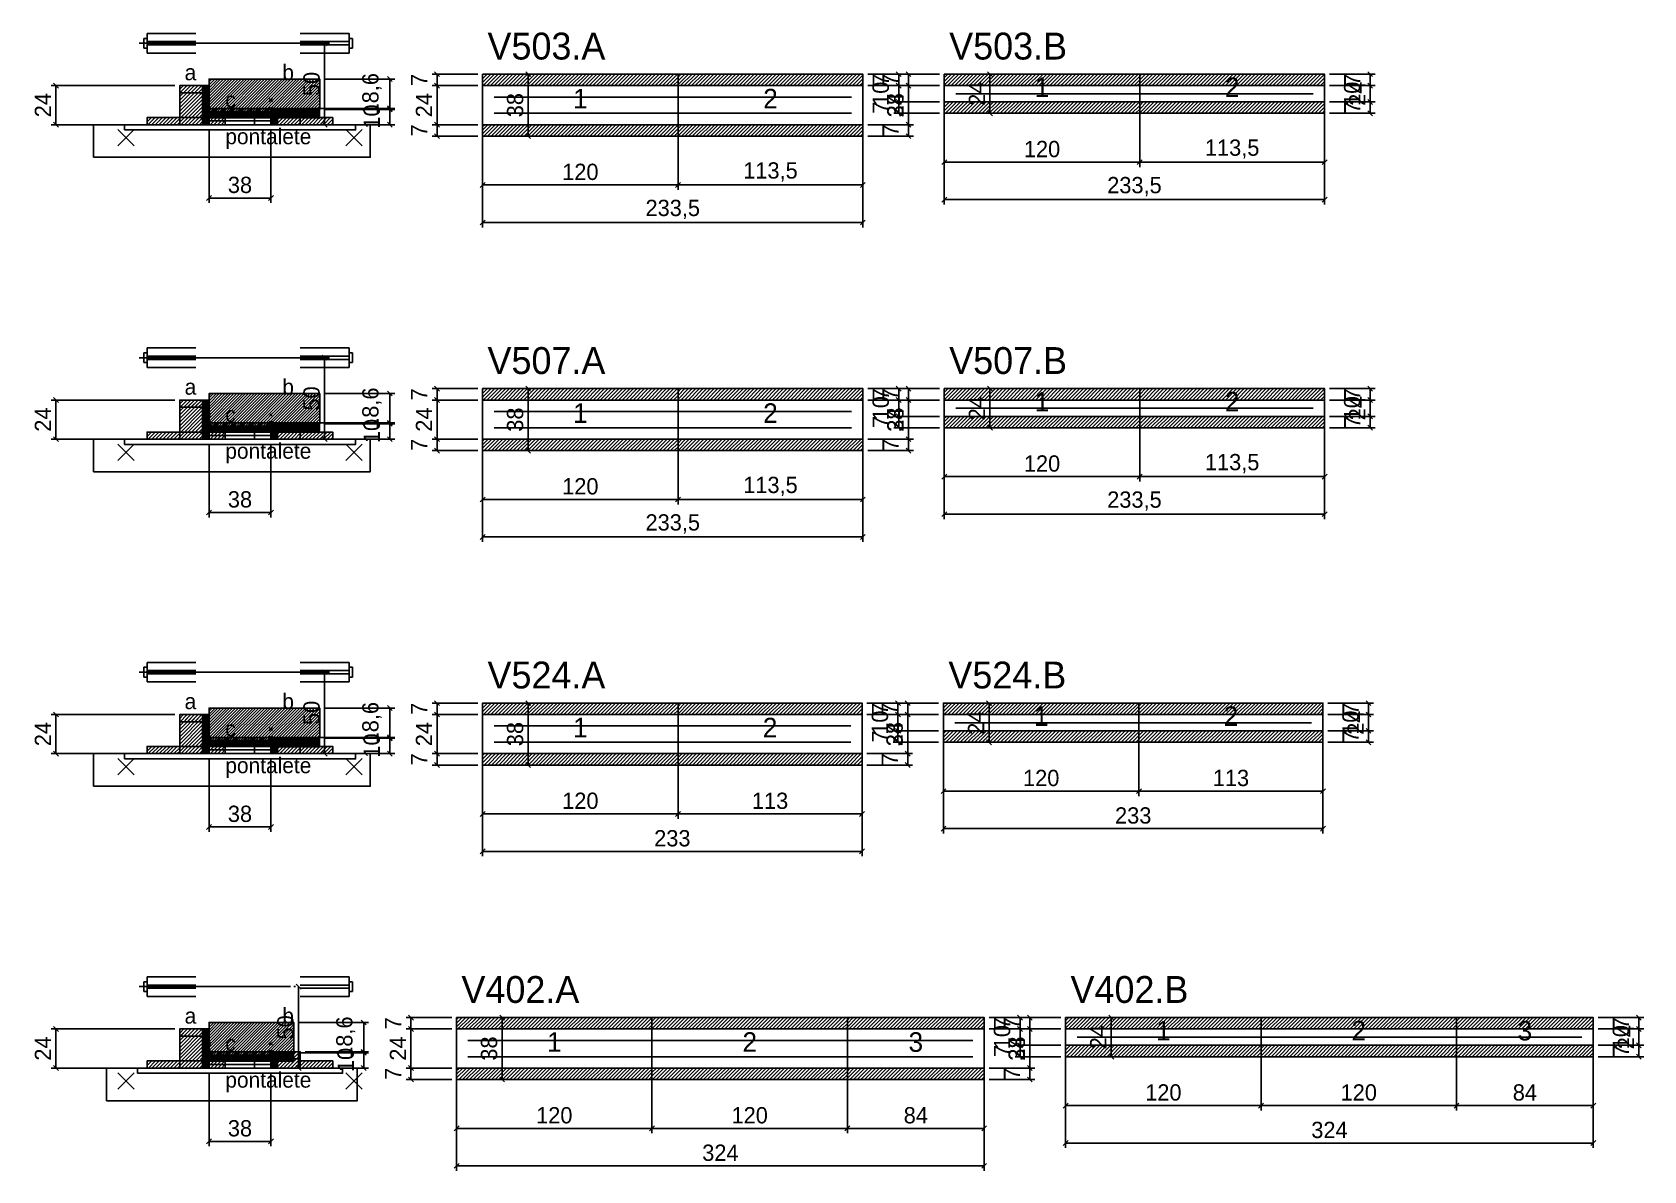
# Model space of a CAD drawing. Extents: x -10500 to 3070, y -5298 to 1250.
# Drawn here: x -69 to 921, y -5298 to -4599 of the extents above; entities that cross this region are included whole.
import ezdxf
from ezdxf.enums import TextEntityAlignment as Align

# ---------------------------------------------------------------- set-up
doc = ezdxf.new("R2010")
doc.units = 0
for name, color, linetype in [('5', 5, 'Continuous'), ('barrote', 126, 'Continuous'), ('CONCRETO', 251, 'Continuous'), ('COTA', 241, 'Continuous'), ('detalhes', 7, 'Continuous'), ('ESTRUTURACAO', 7, 'Continuous'), ('Hachura', 251, 'Continuous'), ('Madeira', 126, 'Continuous'), ('NOMENCLATURA', 7, 'Continuous'), ('Painéis', 200, 'Continuous'), ('presilha', 224, 'Continuous'), ('SARR_2.2x7', 40, 'Continuous'), ('SCO-___-LAJ', 224, 'Continuous'), ('TENSOR', 224, 'Continuous')]:
    doc.layers.add(name, color=color, linetype=linetype)
doc.dimstyles.new('PAINEL', dxfattribs={"dimtxt": 10, "dimasz": 3, "dimexe": 3, "dimexo": 3, "dimgap": 3, "dimtad": 1, "dimblk": 'OBLIQUE', "dimblk1": 'OBLIQUE', "dimcen": 2.5, "dimclrd": 4, "dimclre": 4, "dimclrt": 240, "dimazin": 3, "dimtfac": 1, "dimtmove": 0, "dimatfit": 3})

# ---------------------------------------------------------------- blocks, each defined once
blk = doc.blocks.new('PAR_ESQ')
for p, q in [((-1, -1), (1, 1)), ((-1, 1), (1, -1))]:
    blk.add_line(p, q)
blk = doc.blocks.new('PAR_FUNDO_ESQ')
for p, q in [((-1, -1), (1, 1)), ((-1, 1), (1, -1))]:
    blk.add_line(p, q)
blk = doc.blocks.new('PAR_FUNDO_DIR')
for p, q in [((-1, -1), (1, 1)), ((-1, 1), (1, -1))]:
    blk.add_line(p, q)
blk = doc.blocks.new('par_int_esq')
for p, q in [((-1, -1), (1, 1)), ((-1, 1), (1, -1))]:
    blk.add_line(p, q)
blk = doc.blocks.new('par_int_dir')
for p, q in [((-1, -1), (1, 1)), ((-1, 1), (1, -1))]:
    blk.add_line(p, q)
blk = doc.blocks.new('_OBLIQUE')
at = {"color": 0, "linetype": 'BYBLOCK'}
blk.add_line((-0.5, -0.5), (0.5, 0.5), dxfattribs=at)

msp = doc.modelspace()

# ---------------------------------------------------------------- hatches: boundary and pattern name
at = {"layer": 'COTA'}
h = msp.add_hatch(dxfattribs=at)
h.set_pattern_fill('ANSI31', scale=0.4)
h.paths.add_polyline_path([(40, -4648), (40, -4628), (108, -4628), (108, -4646.6), (78, -4646.6), (78, -4648)])
h = msp.add_hatch(dxfattribs=at)
h.set_pattern_fill('ANSI31', scale=0.5)
h.paths.add_polyline_path([(208, -4632), (328, -4632), (328, -4625), (208, -4625)])
h = msp.add_hatch(dxfattribs=at)
h.set_pattern_fill('ANSI31', scale=0.5)
h.paths.add_polyline_path([(328, -4632), (441.5, -4632), (441.5, -4625), (328, -4625)])
h = msp.add_hatch(dxfattribs=at)
h.set_pattern_fill('ANSI31', scale=0.5)
h.paths.add_polyline_path([(491.5, -4632), (611.5, -4632), (611.5, -4625), (491.5, -4625)])
h = msp.add_hatch(dxfattribs=at)
h.set_pattern_fill('ANSI31', scale=0.5)
h.paths.add_polyline_path([(611.5, -4632), (725, -4632), (725, -4625), (611.5, -4625)])
h = msp.add_hatch(dxfattribs=at)
h.set_pattern_fill('ANSI31', scale=0.5)
h.paths.add_polyline_path([(491.5, -4649), (611.5, -4649), (611.5, -4642), (491.5, -4642)])
h = msp.add_hatch(dxfattribs=at)
h.set_pattern_fill('ANSI31', scale=0.5)
h.paths.add_polyline_path([(611.5, -4649), (725, -4649), (725, -4642), (611.5, -4642)])
h = msp.add_hatch(dxfattribs=at)
h.set_pattern_fill('ANSI31', scale=0.5)
h.paths.add_polyline_path([(208, -4663), (328, -4663), (328, -4656), (208, -4656)])
h = msp.add_hatch(dxfattribs=at)
h.set_pattern_fill('ANSI31', scale=0.5)
h.paths.add_polyline_path([(328, -4663), (441.5, -4663), (441.5, -4656), (328, -4656)])
h = msp.add_hatch(dxfattribs=at)
h.set_pattern_fill('ANSI31', scale=0.5)
h.paths.add_polyline_path([(208, -4825), (328, -4825), (328, -4818), (208, -4818)])
h = msp.add_hatch(dxfattribs=at)
h.set_pattern_fill('ANSI31', scale=0.5)
h.paths.add_polyline_path([(328, -4825), (441.5, -4825), (441.5, -4818), (328, -4818)])
h = msp.add_hatch(dxfattribs=at)
h.set_pattern_fill('ANSI31', scale=0.5)
h.paths.add_polyline_path([(491.5, -4825), (611.5, -4825), (611.5, -4818), (491.5, -4818)])
h = msp.add_hatch(dxfattribs=at)
h.set_pattern_fill('ANSI31', scale=0.5)
h.paths.add_polyline_path([(611.5, -4825), (725, -4825), (725, -4818), (611.5, -4818)])
h = msp.add_hatch(dxfattribs=at)
h.set_pattern_fill('ANSI31', scale=0.4)
h.paths.add_polyline_path([(40, -4841), (40, -4821), (108, -4821), (108, -4839.6), (78, -4839.6), (78, -4841)])
h = msp.add_hatch(dxfattribs=at)
h.set_pattern_fill('ANSI31', scale=0.5)
h.paths.add_polyline_path([(491.5, -4842), (611.5, -4842), (611.5, -4835), (491.5, -4835)])
h = msp.add_hatch(dxfattribs=at)
h.set_pattern_fill('ANSI31', scale=0.5)
h.paths.add_polyline_path([(611.5, -4842), (725, -4842), (725, -4835), (611.5, -4835)])
h = msp.add_hatch(dxfattribs=at)
h.set_pattern_fill('ANSI31', scale=0.5)
h.paths.add_polyline_path([(208, -4856), (328, -4856), (328, -4849), (208, -4849)])
h = msp.add_hatch(dxfattribs=at)
h.set_pattern_fill('ANSI31', scale=0.5)
h.paths.add_polyline_path([(328, -4856), (441.5, -4856), (441.5, -4849), (328, -4849)])
h = msp.add_hatch(dxfattribs=at)
h.set_pattern_fill('ANSI31', scale=0.4)
h.paths.add_polyline_path([(40, -5034), (40, -5014), (108, -5014), (108, -5032.6), (78, -5032.6), (78, -5034)])
h = msp.add_hatch(dxfattribs=at)
h.set_pattern_fill('ANSI31', scale=0.5)
h.paths.add_polyline_path([(208, -5018), (328, -5018), (328, -5011), (208, -5011)])
h = msp.add_hatch(dxfattribs=at)
h.set_pattern_fill('ANSI31', scale=0.5)
h.paths.add_polyline_path([(328, -5018), (441, -5018), (441, -5011), (328, -5011)])
h = msp.add_hatch(dxfattribs=at)
h.set_pattern_fill('ANSI31', scale=0.5)
h.paths.add_polyline_path([(491, -5018), (611, -5018), (611, -5011), (491, -5011)])
h = msp.add_hatch(dxfattribs=at)
h.set_pattern_fill('ANSI31', scale=0.5)
h.paths.add_polyline_path([(611, -5018), (724, -5018), (724, -5011), (611, -5011)])
h = msp.add_hatch(dxfattribs=at)
h.set_pattern_fill('ANSI31', scale=0.5)
h.paths.add_polyline_path([(491, -5035), (611, -5035), (611, -5028), (491, -5028)])
h = msp.add_hatch(dxfattribs=at)
h.set_pattern_fill('ANSI31', scale=0.5)
h.paths.add_polyline_path([(611, -5035), (724, -5035), (724, -5028), (611, -5028)])
h = msp.add_hatch(dxfattribs=at)
h.set_pattern_fill('ANSI31', scale=0.5)
h.paths.add_polyline_path([(208, -5049), (328, -5049), (328, -5042), (208, -5042)])
h = msp.add_hatch(dxfattribs=at)
h.set_pattern_fill('ANSI31', scale=0.5)
h.paths.add_polyline_path([(328, -5049), (441, -5049), (441, -5042), (328, -5042)])
h = msp.add_hatch(dxfattribs=at)
h.set_pattern_fill('ANSI31', scale=0.5)
h.paths.add_polyline_path([(192, -5211), (312, -5211), (312, -5204), (192, -5204)])
h = msp.add_hatch(dxfattribs=at)
h.set_pattern_fill('ANSI31', scale=0.5)
h.paths.add_polyline_path([(312, -5211), (432, -5211), (432, -5204), (312, -5204)])
h = msp.add_hatch(dxfattribs=at)
h.set_pattern_fill('ANSI31', scale=0.5)
h.paths.add_polyline_path([(432, -5211), (516, -5211), (516, -5204), (432, -5204)])
h = msp.add_hatch(dxfattribs=at)
h.set_pattern_fill('ANSI31', scale=0.5)
h.paths.add_polyline_path([(566, -5211), (686, -5211), (686, -5204), (566, -5204)])
h = msp.add_hatch(dxfattribs=at)
h.set_pattern_fill('ANSI31', scale=0.5)
h.paths.add_polyline_path([(686, -5211), (806, -5211), (806, -5204), (686, -5204)])
h = msp.add_hatch(dxfattribs=at)
h.set_pattern_fill('ANSI31', scale=0.5)
h.paths.add_polyline_path([(806, -5211), (890, -5211), (890, -5204), (806, -5204)])
h = msp.add_hatch(dxfattribs=at)
h.set_pattern_fill('ANSI31', scale=0.4)
h.paths.add_polyline_path([(40, -5227), (40, -5207), (92, -5207), (92, -5225.6), (78, -5225.6), (78, -5227)])
h = msp.add_hatch(dxfattribs=at)
h.set_pattern_fill('ANSI31', scale=0.5)
h.paths.add_polyline_path([(566, -5228), (686, -5228), (686, -5221), (566, -5221)])
h = msp.add_hatch(dxfattribs=at)
h.set_pattern_fill('ANSI31', scale=0.5)
h.paths.add_polyline_path([(686, -5228), (806, -5228), (806, -5221), (686, -5221)])
h = msp.add_hatch(dxfattribs=at)
h.set_pattern_fill('ANSI31', scale=0.5)
h.paths.add_polyline_path([(806, -5228), (890, -5228), (890, -5221), (806, -5221)])
h = msp.add_hatch(dxfattribs=at)
h.set_pattern_fill('ANSI31', scale=0.5)
h.paths.add_polyline_path([(192, -5242), (312, -5242), (312, -5235), (192, -5235)])
h = msp.add_hatch(dxfattribs=at)
h.set_pattern_fill('ANSI31', scale=0.5)
h.paths.add_polyline_path([(312, -5242), (432, -5242), (432, -5235), (312, -5235)])
h = msp.add_hatch(dxfattribs=at)
h.set_pattern_fill('ANSI31', scale=0.5)
h.paths.add_polyline_path([(432, -5242), (516, -5242), (516, -5235), (432, -5235)])
at = {"layer": 'Hachura'}
h = msp.add_hatch(dxfattribs=at)
h.set_pattern_fill('ANSI31', scale=0.5)
h.paths.add_polyline_path([(22, -4656), (36, -4656), (36, -4632), (22, -4632)])
h = msp.add_hatch(dxfattribs=at)
h.set_pattern_fill('ANSI31', scale=0.5)
h.paths.add_polyline_path([(22, -4636.4), (36, -4636.4), (36, -4632), (22, -4632)])
h = msp.add_hatch(dxfattribs=at)
h.set_pattern_fill('SOLID')
h.paths.add_polyline_path([(36, -4656), (40, -4656), (40, -4632), (36, -4632)])
h = msp.add_hatch(dxfattribs=at)
h.set_pattern_fill('SOLID')
h.paths.add_polyline_path([(40, -4651.6), (78, -4651.6), (78, -4648), (40, -4648)])
h = msp.add_hatch(dxfattribs=at)
h.set_pattern_fill('SOLID')
h.paths.add_polyline_path([(78, -4656), (82, -4656), (82, -4646), (78, -4646)])
h = msp.add_hatch(dxfattribs=at)
h.set_pattern_fill('SOLID')
h.paths.add_polyline_path([(78, -4646), (108, -4646), (108, -4652), (78, -4652)])
h = msp.add_hatch(dxfattribs=at)
h.set_pattern_fill('ANSI31', scale=0.5)
h.paths.add_polyline_path([(82, -4656), (96, -4656), (96, -4646), (82, -4646)])
h = msp.add_hatch(dxfattribs=at)
h.set_pattern_fill('ANSI31', scale=0.5)
h.paths.add_polyline_path([(82, -4650.4), (96, -4650.4), (96, -4646), (82, -4646)])
h = msp.add_hatch(dxfattribs=at)
h.set_pattern_fill('ANSI31', scale=0.5)
h.paths.add_polyline_path([(2, -4656), (22, -4656), (22, -4651.6), (2, -4651.6)])
h = msp.add_hatch(dxfattribs=at)
h.set_pattern_fill('ANSI31', scale=0.5)
h.paths.add_polyline_path([(40, -4656), (50, -4656), (50, -4651.6), (40, -4651.6)])
h = msp.add_hatch(dxfattribs=at)
h.set_pattern_fill('ANSI31', scale=0.5)
h.paths.add_polyline_path([(96, -4656), (116, -4656), (116, -4651.6), (96, -4651.6)])
h = msp.add_hatch(dxfattribs=at)
h.set_pattern_fill('ANSI31', scale=0.5)
h.paths.add_polyline_path([(22, -4849), (36, -4849), (36, -4825), (22, -4825)])
h = msp.add_hatch(dxfattribs=at)
h.set_pattern_fill('ANSI31', scale=0.5)
h.paths.add_polyline_path([(22, -4829.4), (36, -4829.4), (36, -4825), (22, -4825)])
h = msp.add_hatch(dxfattribs=at)
h.set_pattern_fill('SOLID')
h.paths.add_polyline_path([(36, -4849), (40, -4849), (40, -4825), (36, -4825)])
h = msp.add_hatch(dxfattribs=at)
h.set_pattern_fill('ANSI31', scale=0.5)
h.paths.add_polyline_path([(2, -4849), (22, -4849), (22, -4844.6), (2, -4844.6)])
h = msp.add_hatch(dxfattribs=at)
h.set_pattern_fill('SOLID')
h.paths.add_polyline_path([(40, -4844.6), (78, -4844.6), (78, -4841), (40, -4841)])
h = msp.add_hatch(dxfattribs=at)
h.set_pattern_fill('ANSI31', scale=0.5)
h.paths.add_polyline_path([(40, -4849), (50, -4849), (50, -4844.6), (40, -4844.6)])
h = msp.add_hatch(dxfattribs=at)
h.set_pattern_fill('SOLID')
h.paths.add_polyline_path([(78, -4849), (82, -4849), (82, -4839), (78, -4839)])
h = msp.add_hatch(dxfattribs=at)
h.set_pattern_fill('SOLID')
h.paths.add_polyline_path([(78, -4839), (108, -4839), (108, -4845), (78, -4845)])
h = msp.add_hatch(dxfattribs=at)
h.set_pattern_fill('ANSI31', scale=0.5)
h.paths.add_polyline_path([(82, -4849), (96, -4849), (96, -4839), (82, -4839)])
h = msp.add_hatch(dxfattribs=at)
h.set_pattern_fill('ANSI31', scale=0.5)
h.paths.add_polyline_path([(82, -4843.4), (96, -4843.4), (96, -4839), (82, -4839)])
h = msp.add_hatch(dxfattribs=at)
h.set_pattern_fill('ANSI31', scale=0.5)
h.paths.add_polyline_path([(96, -4849), (116, -4849), (116, -4844.6), (96, -4844.6)])
h = msp.add_hatch(dxfattribs=at)
h.set_pattern_fill('ANSI31', scale=0.5)
h.paths.add_polyline_path([(22, -5042), (36, -5042), (36, -5018), (22, -5018)])
h = msp.add_hatch(dxfattribs=at)
h.set_pattern_fill('ANSI31', scale=0.5)
h.paths.add_polyline_path([(22, -5022.4), (36, -5022.4), (36, -5018), (22, -5018)])
h = msp.add_hatch(dxfattribs=at)
h.set_pattern_fill('SOLID')
h.paths.add_polyline_path([(36, -5042), (40, -5042), (40, -5018), (36, -5018)])
h = msp.add_hatch(dxfattribs=at)
h.set_pattern_fill('SOLID')
h.paths.add_polyline_path([(40, -5037.6), (78, -5037.6), (78, -5034), (40, -5034)])
h = msp.add_hatch(dxfattribs=at)
h.set_pattern_fill('SOLID')
h.paths.add_polyline_path([(78, -5042), (82, -5042), (82, -5032), (78, -5032)])
h = msp.add_hatch(dxfattribs=at)
h.set_pattern_fill('SOLID')
h.paths.add_polyline_path([(78, -5032), (108, -5032), (108, -5038), (78, -5038)])
h = msp.add_hatch(dxfattribs=at)
h.set_pattern_fill('ANSI31', scale=0.5)
h.paths.add_polyline_path([(82, -5042), (96, -5042), (96, -5032), (82, -5032)])
h = msp.add_hatch(dxfattribs=at)
h.set_pattern_fill('ANSI31', scale=0.5)
h.paths.add_polyline_path([(82, -5036.4), (96, -5036.4), (96, -5032), (82, -5032)])
h = msp.add_hatch(dxfattribs=at)
h.set_pattern_fill('ANSI31', scale=0.5)
h.paths.add_polyline_path([(2, -5042), (22, -5042), (22, -5037.6), (2, -5037.6)])
h = msp.add_hatch(dxfattribs=at)
h.set_pattern_fill('ANSI31', scale=0.5)
h.paths.add_polyline_path([(40, -5042), (50, -5042), (50, -5037.6), (40, -5037.6)])
h = msp.add_hatch(dxfattribs=at)
h.set_pattern_fill('ANSI31', scale=0.5)
h.paths.add_polyline_path([(96, -5042), (116, -5042), (116, -5037.6), (96, -5037.6)])
h = msp.add_hatch(dxfattribs=at)
h.set_pattern_fill('ANSI31', scale=0.5)
h.paths.add_polyline_path([(22, -5235), (36, -5235), (36, -5211), (22, -5211)])
h = msp.add_hatch(dxfattribs=at)
h.set_pattern_fill('ANSI31', scale=0.5)
h.paths.add_polyline_path([(22, -5215.4), (36, -5215.4), (36, -5211), (22, -5211)])
h = msp.add_hatch(dxfattribs=at)
h.set_pattern_fill('SOLID')
h.paths.add_polyline_path([(36, -5235), (40, -5235), (40, -5211), (36, -5211)])
h = msp.add_hatch(dxfattribs=at)
h.set_pattern_fill('ANSI31', scale=0.5)
h.paths.add_polyline_path([(2, -5235), (22, -5235), (22, -5230.6), (2, -5230.6)])
h = msp.add_hatch(dxfattribs=at)
h.set_pattern_fill('SOLID')
h.paths.add_polyline_path([(40, -5230.6), (78, -5230.6), (78, -5227), (40, -5227)])
h = msp.add_hatch(dxfattribs=at)
h.set_pattern_fill('ANSI31', scale=0.5)
h.paths.add_polyline_path([(40, -5235), (50, -5235), (50, -5230.6), (40, -5230.6)])
h = msp.add_hatch(dxfattribs=at)
h.set_pattern_fill('SOLID')
h.paths.add_polyline_path([(78, -5235), (82, -5235), (82, -5225), (78, -5225)])
h = msp.add_hatch(dxfattribs=at)
h.set_pattern_fill('SOLID')
h.paths.add_polyline_path([(78, -5225), (92, -5225), (92, -5231), (78, -5231)])
h = msp.add_hatch(dxfattribs=at)
h.set_pattern_fill('ANSI31', scale=0.5)
h.paths.add_polyline_path([(82, -5235), (96, -5235), (96, -5225), (82, -5225)])
h = msp.add_hatch(dxfattribs=at)
h.set_pattern_fill('ANSI31', scale=0.5)
h.paths.add_polyline_path([(82, -5229.4), (96, -5229.4), (96, -5225), (82, -5225)])
h = msp.add_hatch(dxfattribs=at)
h.set_pattern_fill('ANSI31', scale=0.5)
h.paths.add_polyline_path([(96, -5235), (116, -5235), (116, -5230.6), (96, -5230.6)])
at = {"layer": 'HACHURACONCRETO'}
h = msp.add_hatch(dxfattribs=at)
h.set_pattern_fill('ANSI31', scale=0.3)
h.paths.add_polyline_path([(40, -4651.6), (78, -4651.6), (78, -4646), (40, -4646)])
h = msp.add_hatch(dxfattribs=at)
h.set_pattern_fill('ANSI31', scale=0.3)
h.paths.add_polyline_path([(40, -4844.6), (78, -4844.6), (78, -4839), (40, -4839)])
h = msp.add_hatch(dxfattribs=at)
h.set_pattern_fill('ANSI31', scale=0.3)
h.paths.add_polyline_path([(40, -5037.6), (78, -5037.6), (78, -5032), (40, -5032)])
h = msp.add_hatch(dxfattribs=at)
h.set_pattern_fill('ANSI31', scale=0.3)
h.paths.add_polyline_path([(40, -5230.6), (78, -5230.6), (78, -5225), (40, -5225)])

# ---------------------------------------------------------------- linework, layer by layer
for p, q in [((2, -4600), (32, -4600)), ((2, -4600), (2, -4612)), ((96, -4600), (126, -4600)), ((126, -4600), (126, -4612)), ((0, -4603), (0, -4609)), ((2, -4603), (0, -4603)), ((2, -4609), (0, -4609)), ((2, -4605), (32, -4605)), ((2, -4607), (32, -4607)), ((96, -4605), (126, -4605)), ((96, -4607), (126, -4607)), ((126, -4603), (128, -4603)), ((126, -4609), (128, -4609)), ((128, -4603), (128, -4609)), ((2, -4612), (32, -4612)), ((96, -4612), (126, -4612)), ((0, -4796), (0, -4802)), ((2, -4796), (0, -4796)), ((2, -4793), (32, -4793)), ((2, -4793), (2, -4805)), ((2, -4798), (32, -4798)), ((96, -4793), (126, -4793)), ((96, -4798), (126, -4798)), ((126, -4793), (126, -4805)), ((126, -4796), (128, -4796)), ((128, -4796), (128, -4802)), ((2, -4802), (0, -4802)), ((2, -4800), (32, -4800)), ((2, -4805), (32, -4805)), ((96, -4800), (126, -4800)), ((96, -4805), (126, -4805)), ((126, -4802), (128, -4802)), ((2, -4986), (32, -4986)), ((2, -4986), (2, -4998)), ((96, -4986), (126, -4986)), ((126, -4986), (126, -4998)), ((0, -4989), (0, -4995)), ((2, -4989), (0, -4989)), ((2, -4995), (0, -4995)), ((2, -4991), (32, -4991)), ((2, -4993), (32, -4993)), ((96, -4991), (126, -4991)), ((96, -4993), (126, -4993)), ((126, -4989), (128, -4989)), ((126, -4995), (128, -4995)), ((128, -4989), (128, -4995)), ((2, -4998), (32, -4998)), ((96, -4998), (126, -4998)), ((0, -5182), (0, -5188)), ((2, -5182), (0, -5182)), ((2, -5179), (32, -5179)), ((2, -5179), (2, -5191)), ((2, -5184), (32, -5184)), ((96, -5179), (126, -5179)), ((96, -5184), (126, -5184)), ((126, -5179), (126, -5191)), ((126, -5182), (128, -5182)), ((128, -5182), (128, -5188)), ((2, -5188), (0, -5188)), ((2, -5186), (32, -5186)), ((2, -5191), (32, -5191)), ((96, -5186), (126, -5186)), ((96, -5191), (126, -5191)), ((126, -5188), (128, -5188))]:
    msp.add_line(p, q)
at = {"layer": 'BARRA_ANCORAGEM'}
for p, q in [((40, -4648.3), (78, -4648.3)), ((40, -4650.3), (40, -4648.3)), ((40, -4650.3), (78, -4650.3)), ((78, -4650.3), (78, -4648.3)), ((40, -4651.7), (78, -4651.7)), ((40, -4653.7), (40, -4651.7)), ((40, -4653.7), (78, -4653.7)), ((78, -4653.7), (78, -4651.7)), ((40, -4841.3), (78, -4841.3)), ((40, -4843.3), (40, -4841.3)), ((40, -4843.3), (78, -4843.3)), ((40, -4844.7), (78, -4844.7)), ((40, -4846.7), (40, -4844.7)), ((40, -4846.7), (78, -4846.7)), ((78, -4843.3), (78, -4841.3)), ((78, -4846.7), (78, -4844.7)), ((40, -5034.3), (78, -5034.3)), ((40, -5036.3), (40, -5034.3)), ((40, -5036.3), (78, -5036.3)), ((78, -5036.3), (78, -5034.3)), ((40, -5037.7), (78, -5037.7)), ((40, -5039.7), (40, -5037.7)), ((40, -5039.7), (78, -5039.7)), ((78, -5039.7), (78, -5037.7)), ((40, -5227.3), (78, -5227.3)), ((40, -5229.3), (40, -5227.3)), ((40, -5229.3), (78, -5229.3)), ((40, -5230.7), (78, -5230.7)), ((40, -5232.7), (40, -5230.7)), ((40, -5232.7), (78, -5232.7)), ((78, -5229.3), (78, -5227.3)), ((78, -5232.7), (78, -5230.7))]:
    msp.add_line(p, q, dxfattribs=at)
at = {"layer": 'barrote'}
for points in [[(-31, -4676), (139, -4676), (139, -4656), (-31, -4656)], [(-31, -4869), (139, -4869), (139, -4849), (-31, -4849)], [(-31, -5062), (139, -5062), (139, -5042), (-31, -5042)], [(-23, -5255), (131, -5255), (131, -5235), (-23, -5235)]]:
    msp.add_lwpolyline(points, close=True, dxfattribs=at)
at = {"layer": 'CONCRETO'}
for points in [[(40, -4648), (40, -4628), (108, -4628), (108, -4646.6), (78, -4646.6), (78, -4648)], [(40, -4841), (40, -4821), (108, -4821), (108, -4839.6), (78, -4839.6), (78, -4841)], [(40, -5034), (40, -5014), (108, -5014), (108, -5032.6), (78, -5032.6), (78, -5034)], [(40, -5227), (40, -5207), (92, -5207), (92, -5225.6), (78, -5225.6), (78, -5227)]]:
    msp.add_lwpolyline(points, close=True, dxfattribs=at)
at = {"layer": 'HACHURACONCRETO'}
for points in [[(40, -4651.6), (78, -4651.6), (78, -4646), (40, -4646)], [(40, -4844.6), (78, -4844.6), (78, -4839), (40, -4839)], [(40, -5037.6), (78, -5037.6), (78, -5032), (40, -5032)], [(40, -5230.6), (78, -5230.6), (78, -5225), (40, -5225)]]:
    msp.add_lwpolyline(points, close=True, dxfattribs=at)
at = {"layer": 'Madeira'}
for points in [[(22, -4656), (36, -4656), (36, -4632), (22, -4632)], [(22, -4636.4), (36, -4636.4), (36, -4632), (22, -4632)], [(82, -4656), (96, -4656), (96, -4646), (82, -4646)], [(82, -4650.4), (96, -4650.4), (96, -4646), (82, -4646)], [(2, -4656), (22, -4656), (22, -4651.6), (2, -4651.6)], [(22, -4656), (36, -4656), (36, -4651.6), (22, -4651.6)], [(40, -4656), (50, -4656), (50, -4651.6), (40, -4651.6)], [(68, -4656), (78, -4656), (78, -4651.6), (68, -4651.6)], [(96, -4656), (116, -4656), (116, -4651.6), (96, -4651.6)], [(22, -4849), (36, -4849), (36, -4825), (22, -4825)], [(22, -4829.4), (36, -4829.4), (36, -4825), (22, -4825)], [(2, -4849), (22, -4849), (22, -4844.6), (2, -4844.6)], [(22, -4849), (36, -4849), (36, -4844.6), (22, -4844.6)], [(40, -4849), (50, -4849), (50, -4844.6), (40, -4844.6)], [(68, -4849), (78, -4849), (78, -4844.6), (68, -4844.6)], [(82, -4849), (96, -4849), (96, -4839), (82, -4839)], [(82, -4843.4), (96, -4843.4), (96, -4839), (82, -4839)], [(96, -4849), (116, -4849), (116, -4844.6), (96, -4844.6)], [(22, -5042), (36, -5042), (36, -5018), (22, -5018)], [(22, -5022.4), (36, -5022.4), (36, -5018), (22, -5018)], [(82, -5042), (96, -5042), (96, -5032), (82, -5032)], [(82, -5036.4), (96, -5036.4), (96, -5032), (82, -5032)], [(2, -5042), (22, -5042), (22, -5037.6), (2, -5037.6)], [(22, -5042), (36, -5042), (36, -5037.6), (22, -5037.6)], [(40, -5042), (50, -5042), (50, -5037.6), (40, -5037.6)], [(68, -5042), (78, -5042), (78, -5037.6), (68, -5037.6)], [(96, -5042), (116, -5042), (116, -5037.6), (96, -5037.6)], [(22, -5235), (36, -5235), (36, -5211), (22, -5211)], [(22, -5215.4), (36, -5215.4), (36, -5211), (22, -5211)], [(2, -5235), (22, -5235), (22, -5230.6), (2, -5230.6)], [(22, -5235), (36, -5235), (36, -5230.6), (22, -5230.6)], [(40, -5235), (50, -5235), (50, -5230.6), (40, -5230.6)], [(68, -5235), (78, -5235), (78, -5230.6), (68, -5230.6)], [(82, -5235), (96, -5235), (96, -5225), (82, -5225)], [(82, -5229.4), (96, -5229.4), (96, -5225), (82, -5225)], [(96, -5235), (116, -5235), (116, -5230.6), (96, -5230.6)]]:
    msp.add_lwpolyline(points, close=True, dxfattribs=at)
at = {"layer": 'Painéis'}
for p, q in [((208, -4632), (328, -4632)), ((208, -4656), (208, -4632)), ((328, -4656), (328, -4632)), ((328, -4656), (328, -4632)), ((328, -4632), (441.5, -4632)), ((328, -4656), (328, -4632)), ((441.5, -4656), (441.5, -4632)), ((491.5, -4632), (611.5, -4632)), ((491.5, -4642), (491.5, -4632)), ((611.5, -4642), (611.5, -4632)), ((611.5, -4642), (611.5, -4632)), ((611.5, -4632), (725, -4632)), ((611.5, -4642), (611.5, -4632)), ((725, -4642), (725, -4632)), ((491.5, -4642), (611.5, -4642)), ((611.5, -4642), (725, -4642)), ((208, -4656), (328, -4656)), ((328, -4656), (441.5, -4656)), ((208, -4825), (328, -4825)), ((208, -4849), (208, -4825)), ((328, -4849), (328, -4825)), ((328, -4849), (328, -4825)), ((328, -4825), (441.5, -4825)), ((328, -4849), (328, -4825)), ((441.5, -4849), (441.5, -4825)), ((491.5, -4825), (611.5, -4825)), ((491.5, -4835), (491.5, -4825)), ((611.5, -4835), (611.5, -4825)), ((611.5, -4835), (611.5, -4825)), ((611.5, -4825), (725, -4825)), ((611.5, -4835), (611.5, -4825)), ((725, -4835), (725, -4825)), ((491.5, -4835), (611.5, -4835)), ((611.5, -4835), (725, -4835)), ((208, -4849), (328, -4849)), ((328, -4849), (441.5, -4849)), ((208, -5018), (328, -5018)), ((208, -5042), (208, -5018)), ((328, -5042), (328, -5018)), ((328, -5042), (328, -5018)), ((328, -5018), (441, -5018)), ((328, -5042), (328, -5018)), ((441, -5042), (441, -5018)), ((491, -5018), (611, -5018)), ((491, -5028), (491, -5018)), ((611, -5028), (611, -5018)), ((611, -5028), (611, -5018)), ((611, -5018), (724, -5018)), ((611, -5028), (611, -5018)), ((724, -5028), (724, -5018)), ((491, -5028), (611, -5028)), ((611, -5028), (724, -5028)), ((208, -5042), (328, -5042)), ((328, -5042), (441, -5042)), ((192, -5211), (312, -5211)), ((192, -5235), (192, -5211)), ((312, -5235), (312, -5211)), ((312, -5235), (312, -5211)), ((312, -5211), (432, -5211)), ((312, -5235), (312, -5211)), ((432, -5235), (432, -5211)), ((432, -5235), (432, -5211)), ((432, -5211), (516, -5211)), ((432, -5235), (432, -5211)), ((516, -5235), (516, -5211)), ((566, -5211), (686, -5211)), ((566, -5221), (566, -5211)), ((686, -5221), (686, -5211)), ((686, -5221), (686, -5211)), ((686, -5211), (806, -5211)), ((686, -5221), (686, -5211)), ((806, -5221), (806, -5211)), ((806, -5221), (806, -5211)), ((806, -5211), (890, -5211)), ((806, -5221), (806, -5211)), ((890, -5221), (890, -5211)), ((566, -5221), (686, -5221)), ((686, -5221), (806, -5221)), ((806, -5221), (890, -5221)), ((192, -5235), (312, -5235)), ((312, -5235), (432, -5235)), ((432, -5235), (516, -5235))]:
    msp.add_line(p, q, dxfattribs=at)
for points in [[(36, -4656), (40, -4656), (40, -4632), (36, -4632)], [(40, -4651.6), (78, -4651.6), (78, -4648), (40, -4648)], [(78, -4656), (82, -4656), (82, -4646), (78, -4646)], [(78, -4646), (108, -4646), (108, -4646.6), (78, -4646.6)], [(36, -4849), (40, -4849), (40, -4825), (36, -4825)], [(40, -4844.6), (78, -4844.6), (78, -4841), (40, -4841)], [(78, -4849), (82, -4849), (82, -4839), (78, -4839)], [(78, -4839), (108, -4839), (108, -4839.6), (78, -4839.6)], [(36, -5042), (40, -5042), (40, -5018), (36, -5018)], [(40, -5037.6), (78, -5037.6), (78, -5034), (40, -5034)], [(78, -5042), (82, -5042), (82, -5032), (78, -5032)], [(78, -5032), (108, -5032), (108, -5032.6), (78, -5032.6)], [(36, -5235), (40, -5235), (40, -5211), (36, -5211)], [(40, -5230.6), (78, -5230.6), (78, -5227), (40, -5227)], [(78, -5235), (82, -5235), (82, -5225), (78, -5225)], [(78, -5225), (92, -5225), (92, -5225.6), (78, -5225.6)]]:
    msp.add_lwpolyline(points, close=True, dxfattribs=at)
at = {"layer": 'presilha'}
for p, q in [((-16, -4669), (-6, -4659)), ((-16, -4659), (-6, -4669)), ((124, -4669), (134, -4659)), ((124, -4659), (134, -4669)), ((-16, -4862), (-6, -4852)), ((-16, -4852), (-6, -4862)), ((124, -4862), (134, -4852)), ((124, -4852), (134, -4862)), ((-16, -5055), (-6, -5045)), ((-16, -5045), (-6, -5055)), ((124, -5055), (134, -5045)), ((124, -5045), (134, -5055)), ((-16, -5248), (-6, -5238)), ((-16, -5238), (-6, -5248)), ((124, -5248), (134, -5238)), ((124, -5238), (134, -5248))]:
    msp.add_line(p, q, dxfattribs=at)
at = {"layer": 'SARR_2.2x7'}
for points in [[(215, -4639), (328, -4639)], [(215, -4639), (328, -4639)], [(328, -4639), (434.5, -4639)], [(328, -4639), (434.5, -4639)], [(498.5, -4637), (611.5, -4637)], [(498.5, -4637), (611.5, -4637)], [(611.5, -4637), (718, -4637)], [(611.5, -4637), (718, -4637)], [(215, -4649), (328, -4649)], [(215, -4649), (328, -4649)], [(328, -4649), (434.5, -4649)], [(328, -4649), (434.5, -4649)], [(215, -4832), (328, -4832)], [(215, -4832), (328, -4832)], [(328, -4832), (434.5, -4832)], [(328, -4832), (434.5, -4832)], [(498.5, -4830), (611.5, -4830)], [(498.5, -4830), (611.5, -4830)], [(611.5, -4830), (718, -4830)], [(611.5, -4830), (718, -4830)], [(215, -4842), (328, -4842)], [(215, -4842), (328, -4842)], [(328, -4842), (434.5, -4842)], [(328, -4842), (434.5, -4842)], [(215, -5025), (328, -5025)], [(215, -5025), (328, -5025)], [(328, -5025), (434, -5025)], [(328, -5025), (434, -5025)], [(498, -5023), (611, -5023)], [(498, -5023), (611, -5023)], [(611, -5023), (717, -5023)], [(611, -5023), (717, -5023)], [(215, -5035), (328, -5035)], [(215, -5035), (328, -5035)], [(328, -5035), (434, -5035)], [(328, -5035), (434, -5035)], [(199, -5218), (312, -5218)], [(199, -5218), (312, -5218)], [(312, -5218), (432, -5218)], [(312, -5218), (432, -5218)], [(432, -5218), (509, -5218)], [(432, -5218), (509, -5218)], [(573, -5216), (686, -5216)], [(573, -5216), (686, -5216)], [(686, -5216), (806, -5216)], [(686, -5216), (806, -5216)], [(806, -5216), (883, -5216)], [(806, -5216), (883, -5216)], [(199, -5228), (312, -5228)], [(199, -5228), (312, -5228)], [(312, -5228), (432, -5228)], [(312, -5228), (432, -5228)], [(432, -5228), (509, -5228)], [(432, -5228), (509, -5228)]]:
    msp.add_lwpolyline(points, dxfattribs=at)
at = {"layer": 'SARRAFO_2_2X7'}
for p, q in [((36, -4641.2), (36, -4636.8)), ((36, -4636.8), (40, -4636.8)), ((40, -4641.2), (40, -4636.8)), ((36, -4641.2), (40, -4641.2)), ((36, -4651.2), (36, -4646.8)), ((36, -4646.8), (40, -4646.8)), ((40, -4651.2), (40, -4646.8)), ((78, -4653.2), (78, -4648.8)), ((78, -4648.8), (82, -4648.8)), ((82, -4653.2), (82, -4648.8)), ((36, -4651.2), (40, -4651.2)), ((78, -4653.2), (82, -4653.2)), ((36, -4834.2), (36, -4829.8)), ((36, -4829.8), (40, -4829.8)), ((36, -4834.2), (40, -4834.2)), ((40, -4834.2), (40, -4829.8)), ((36, -4844.2), (36, -4839.8)), ((36, -4839.8), (40, -4839.8)), ((36, -4844.2), (40, -4844.2)), ((40, -4844.2), (40, -4839.8)), ((78, -4846.2), (78, -4841.8)), ((78, -4841.8), (82, -4841.8)), ((78, -4846.2), (82, -4846.2)), ((82, -4846.2), (82, -4841.8)), ((36, -5027.2), (36, -5022.8)), ((36, -5022.8), (40, -5022.8)), ((40, -5027.2), (40, -5022.8)), ((36, -5027.2), (40, -5027.2)), ((36, -5037.2), (36, -5032.8)), ((36, -5032.8), (40, -5032.8)), ((40, -5037.2), (40, -5032.8)), ((78, -5039.2), (78, -5034.8)), ((78, -5034.8), (82, -5034.8)), ((82, -5039.2), (82, -5034.8)), ((36, -5037.2), (40, -5037.2)), ((78, -5039.2), (82, -5039.2)), ((36, -5220.2), (36, -5215.8)), ((36, -5215.8), (40, -5215.8)), ((36, -5220.2), (40, -5220.2)), ((40, -5220.2), (40, -5215.8)), ((36, -5230.2), (36, -5225.8)), ((36, -5225.8), (40, -5225.8)), ((36, -5230.2), (40, -5230.2)), ((40, -5230.2), (40, -5225.8)), ((78, -5232.2), (78, -5227.8)), ((78, -5227.8), (82, -5227.8)), ((78, -5232.2), (82, -5232.2)), ((82, -5232.2), (82, -5227.8))]:
    msp.add_line(p, q, dxfattribs=at)
at = {"layer": 'SCO-___-LAJ'}
for points in [[(208, -4632), (328, -4632), (328, -4625), (208, -4625)], [(328, -4632), (441.5, -4632), (441.5, -4625), (328, -4625)], [(491.5, -4632), (611.5, -4632), (611.5, -4625), (491.5, -4625)], [(611.5, -4632), (725, -4632), (725, -4625), (611.5, -4625)], [(491.5, -4649), (611.5, -4649), (611.5, -4642), (491.5, -4642)], [(611.5, -4649), (725, -4649), (725, -4642), (611.5, -4642)], [(-12, -4659.2), (130, -4659.2), (130, -4656), (-12, -4656)], [(208, -4663), (328, -4663), (328, -4656), (208, -4656)], [(328, -4663), (441.5, -4663), (441.5, -4656), (328, -4656)], [(208, -4825), (328, -4825), (328, -4818), (208, -4818)], [(328, -4825), (441.5, -4825), (441.5, -4818), (328, -4818)], [(491.5, -4825), (611.5, -4825), (611.5, -4818), (491.5, -4818)], [(611.5, -4825), (725, -4825), (725, -4818), (611.5, -4818)], [(491.5, -4842), (611.5, -4842), (611.5, -4835), (491.5, -4835)], [(611.5, -4842), (725, -4842), (725, -4835), (611.5, -4835)], [(-12, -4852.2), (130, -4852.2), (130, -4849), (-12, -4849)], [(208, -4856), (328, -4856), (328, -4849), (208, -4849)], [(328, -4856), (441.5, -4856), (441.5, -4849), (328, -4849)], [(208, -5018), (328, -5018), (328, -5011), (208, -5011)], [(328, -5018), (441, -5018), (441, -5011), (328, -5011)], [(491, -5018), (611, -5018), (611, -5011), (491, -5011)], [(611, -5018), (724, -5018), (724, -5011), (611, -5011)], [(491, -5035), (611, -5035), (611, -5028), (491, -5028)], [(611, -5035), (724, -5035), (724, -5028), (611, -5028)], [(-12, -5045.2), (130, -5045.2), (130, -5042), (-12, -5042)], [(208, -5049), (328, -5049), (328, -5042), (208, -5042)], [(328, -5049), (441, -5049), (441, -5042), (328, -5042)], [(192, -5211), (312, -5211), (312, -5204), (192, -5204)], [(312, -5211), (432, -5211), (432, -5204), (312, -5204)], [(432, -5211), (516, -5211), (516, -5204), (432, -5204)], [(566, -5211), (686, -5211), (686, -5204), (566, -5204)], [(686, -5211), (806, -5211), (806, -5204), (686, -5204)], [(806, -5211), (890, -5211), (890, -5204), (806, -5204)], [(566, -5228), (686, -5228), (686, -5221), (566, -5221)], [(686, -5228), (806, -5228), (806, -5221), (686, -5221)], [(806, -5228), (890, -5228), (890, -5221), (806, -5221)], [(-4, -5238.2), (122, -5238.2), (122, -5235), (-4, -5235)], [(192, -5242), (312, -5242), (312, -5235), (192, -5235)], [(312, -5242), (432, -5242), (432, -5235), (312, -5235)], [(432, -5242), (516, -5242), (516, -5235), (432, -5235)]]:
    msp.add_lwpolyline(points, close=True, dxfattribs=at)
at = {"layer": 'TENSOR'}
for p, q in [((-3, -4606), (106, -4606)), ((-3, -4799), (106, -4799)), ((-3, -4992), (106, -4992)), ((-3, -5185), (90, -5185))]:
    msp.add_line(p, q, dxfattribs=at)

# ---------------------------------------------------------------- block references
at = {"layer": 'Painéis'}
for name, p in [('par_int_esq', (40, -4641)), ('par_int_dir', (78, -4641)), ('PAR_ESQ', (36, -4651)), ('PAR_FUNDO_ESQ', (40, -4646)), ('PAR_FUNDO_DIR', (78, -4646)), ('par_int_esq', (40, -4834)), ('PAR_FUNDO_ESQ', (40, -4839)), ('par_int_dir', (78, -4834)), ('PAR_FUNDO_DIR', (78, -4839)), ('PAR_ESQ', (36, -4844)), ('par_int_esq', (40, -5027)), ('par_int_dir', (78, -5027)), ('PAR_ESQ', (36, -5037)), ('PAR_FUNDO_ESQ', (40, -5032)), ('PAR_FUNDO_DIR', (78, -5032)), ('par_int_esq', (40, -5220)), ('PAR_FUNDO_ESQ', (40, -5225)), ('par_int_dir', (78, -5220)), ('PAR_FUNDO_DIR', (78, -5225)), ('PAR_ESQ', (36, -5230))]:
    msp.add_blockref(name, p, dxfattribs=at)

# ---------------------------------------------------------------- texts
at = {"layer": '5'}
for s, p in [('1', (551.5, -4633)), ('2', (668.25, -4633)), ('1', (268, -4640)), ('2', (384.75, -4640)), ('1', (268, -4833)), ('2', (384.75, -4833)), ('1', (551.5, -4826)), ('2', (668.25, -4826)), ('1', (551, -5019)), ('2', (667.5, -5019)), ('1', (268, -5026)), ('2', (384.5, -5026)), ('1', (252, -5219)), ('2', (372, -5219)), ('3', (474, -5219)), ('1', (626, -5212)), ('2', (746, -5212)), ('3', (848, -5212))]:
    msp.add_text(s, height=12, dxfattribs=at).set_placement(p, align=Align.MIDDLE_CENTER)
at = {"layer": 'detalhes'}
for s, p in [('a', (25, -4628.7)), ('b', (85, -4628.7)), ('c', (50, -4645.5)), ('a', (25, -4821.7)), ('b', (85, -4821.7)), ('c', (50, -4838.5)), ('b', (85, -5014.7)), ('a', (25, -5014.7)), ('c', (50, -5031.5)), ('a', (25, -5207.7)), ('b', (85, -5207.7)), ('c', (50, -5224.5))]:
    msp.add_text(s, height=9.6, dxfattribs=at).set_placement(p)
at = {"layer": 'ESTRUTURACAO'}
for p in [(50, -4668), (50, -4861), (50, -5054), (50, -5247)]:
    msp.add_text('pontalete', height=9.6, dxfattribs=at).set_placement(p)
at = {"layer": 'NOMENCLATURA'}
for s, p in [('V503.A', (211, -4616)), ('V503.B', (494.5, -4616)), ('V507.A', (211, -4809)), ('V507.B', (494.5, -4809)), ('V524.A', (211, -5002)), ('V524.B', (494, -5002)), ('V402.A', (195, -5195)), ('V402.B', (569, -5195))]:
    msp.add_text(s, height=16.5, dxfattribs=at).set_placement(p)

# ---------------------------------------------------------------- dimensions: what is measured, and where the dimension line sits
at = {"layer": 'COTA'}
for base, p1, p2 in [((111, -4656), (96, -4656), (96, -4606)), ((-54, -4656), (2, -4656), (22, -4632)), ((151, -4646.6), (108, -4646.6), (108, -4628)), ((180, -4632), (208, -4632), (208, -4625)), ((180, -4656), (208, -4656), (208, -4632)), ((236, -4663), (208, -4663), (208, -4625)), ((469.5, -4663), (441.5, -4663), (441.5, -4625)), ((469.5, -4632), (441.5, -4632), (441.5, -4625)), ((469.5, -4656), (441.5, -4656), (441.5, -4632)), ((463.5, -4632), (491.5, -4632), (491.5, -4625)), ((463.5, -4642), (491.5, -4642), (491.5, -4632)), ((519.5, -4649), (491.5, -4649), (491.5, -4625)), ((753, -4649), (725, -4649), (725, -4625)), ((753, -4632), (725, -4632), (725, -4625)), ((753, -4642), (725, -4642), (725, -4632)), ((463.5, -4649), (491.5, -4649), (491.5, -4642)), ((753, -4649), (725, -4649), (725, -4642)), ((151, -4656), (96, -4656), (96, -4646)), ((180, -4663), (208, -4663), (208, -4656)), ((469.5, -4663), (441.5, -4663), (441.5, -4656)), ((111, -4849), (96, -4849), (96, -4799)), ((151, -4839.6), (108, -4839.6), (108, -4821)), ((180, -4825), (208, -4825), (208, -4818)), ((236, -4856), (208, -4856), (208, -4818)), ((469.5, -4856), (441.5, -4856), (441.5, -4818)), ((469.5, -4825), (441.5, -4825), (441.5, -4818)), ((463.5, -4825), (491.5, -4825), (491.5, -4818)), ((519.5, -4842), (491.5, -4842), (491.5, -4818)), ((753, -4842), (725, -4842), (725, -4818)), ((753, -4825), (725, -4825), (725, -4818)), ((-54, -4849), (2, -4849), (22, -4825)), ((180, -4849), (208, -4849), (208, -4825)), ((469.5, -4849), (441.5, -4849), (441.5, -4825)), ((463.5, -4835), (491.5, -4835), (491.5, -4825)), ((753, -4835), (725, -4835), (725, -4825)), ((151, -4849), (96, -4849), (96, -4839)), ((463.5, -4842), (491.5, -4842), (491.5, -4835)), ((753, -4842), (725, -4842), (725, -4835)), ((180, -4856), (208, -4856), (208, -4849)), ((469.5, -4856), (441.5, -4856), (441.5, -4849)), ((111, -5042), (96, -5042), (96, -4992)), ((-54, -5042), (2, -5042), (22, -5018)), ((151, -5032.6), (108, -5032.6), (108, -5014)), ((180, -5018), (208, -5018), (208, -5011)), ((180, -5042), (208, -5042), (208, -5018)), ((236, -5049), (208, -5049), (208, -5011)), ((469, -5049), (441, -5049), (441, -5011)), ((469, -5018), (441, -5018), (441, -5011)), ((469, -5042), (441, -5042), (441, -5018)), ((463, -5018), (491, -5018), (491, -5011)), ((463, -5028), (491, -5028), (491, -5018)), ((519, -5035), (491, -5035), (491, -5011)), ((752, -5035), (724, -5035), (724, -5011)), ((752, -5018), (724, -5018), (724, -5011)), ((752, -5028), (724, -5028), (724, -5018)), ((463, -5035), (491, -5035), (491, -5028)), ((752, -5035), (724, -5035), (724, -5028)), ((151, -5042), (96, -5042), (96, -5032)), ((180, -5049), (208, -5049), (208, -5042)), ((469, -5049), (441, -5049), (441, -5042)), ((95, -5235), (96, -5235), (96, -5185)), ((135, -5225.6), (92, -5225.6), (92, -5207)), ((164, -5211), (192, -5211), (192, -5204)), ((220, -5242), (192, -5242), (192, -5204)), ((544, -5242), (516, -5242), (516, -5204)), ((544, -5211), (516, -5211), (516, -5204)), ((538, -5211), (566, -5211), (566, -5204)), ((594, -5228), (566, -5228), (566, -5204)), ((918, -5228), (890, -5228), (890, -5204)), ((918, -5211), (890, -5211), (890, -5204)), ((-54, -5235), (2, -5235), (22, -5211)), ((164, -5235), (192, -5235), (192, -5211)), ((544, -5235), (516, -5235), (516, -5211)), ((538, -5221), (566, -5221), (566, -5211)), ((918, -5221), (890, -5221), (890, -5211)), ((135, -5235), (96, -5235), (96, -5225)), ((538, -5228), (566, -5228), (566, -5221)), ((918, -5228), (890, -5228), (890, -5221)), ((164, -5242), (192, -5242), (192, -5235)), ((544, -5242), (516, -5242), (516, -5235))]:
    msp.add_linear_dim(base=base, p1=p1, p2=p2, angle=90, dimstyle='PAINEL', dxfattribs=at).render()
for base, p1, p2 in [((491.5, -4679), (491.5, -4642), (611.5, -4642)), ((491.5, -4702), (491.5, -4642), (725, -4642)), ((611.5, -4679), (611.5, -4642), (725, -4642)), ((40, -4701), (40, -4656), (78, -4656)), ((208, -4693), (208, -4656), (328, -4656)), ((208, -4716), (208, -4656), (441.5, -4656)), ((328, -4693), (328, -4656), (441.5, -4656)), ((491.5, -4872), (491.5, -4835), (611.5, -4835)), ((491.5, -4895), (491.5, -4835), (725, -4835)), ((611.5, -4872), (611.5, -4835), (725, -4835)), ((40, -4894), (40, -4849), (78, -4849)), ((208, -4886), (208, -4849), (328, -4849)), ((208, -4909), (208, -4849), (441.5, -4849)), ((328, -4886), (328, -4849), (441.5, -4849)), ((491, -5065), (491, -5028), (611, -5028)), ((491, -5088), (491, -5028), (724, -5028)), ((611, -5065), (611, -5028), (724, -5028)), ((40, -5087), (40, -5042), (78, -5042)), ((208, -5079), (208, -5042), (328, -5042)), ((208, -5102), (208, -5042), (441, -5042)), ((328, -5079), (328, -5042), (441, -5042)), ((566, -5258), (566, -5221), (686, -5221)), ((566, -5281), (566, -5221), (890, -5221)), ((686, -5258), (686, -5221), (806, -5221)), ((806, -5258), (806, -5221), (890, -5221)), ((40, -5280), (40, -5235), (78, -5235)), ((192, -5272), (192, -5235), (312, -5235)), ((192, -5295), (192, -5235), (516, -5235)), ((312, -5272), (312, -5235), (432, -5235)), ((432, -5272), (432, -5235), (516, -5235))]:
    msp.add_linear_dim(base=base, p1=p1, p2=p2, dimstyle='PAINEL', dxfattribs=at).render()

doc.saveas('drawing.dxf')
